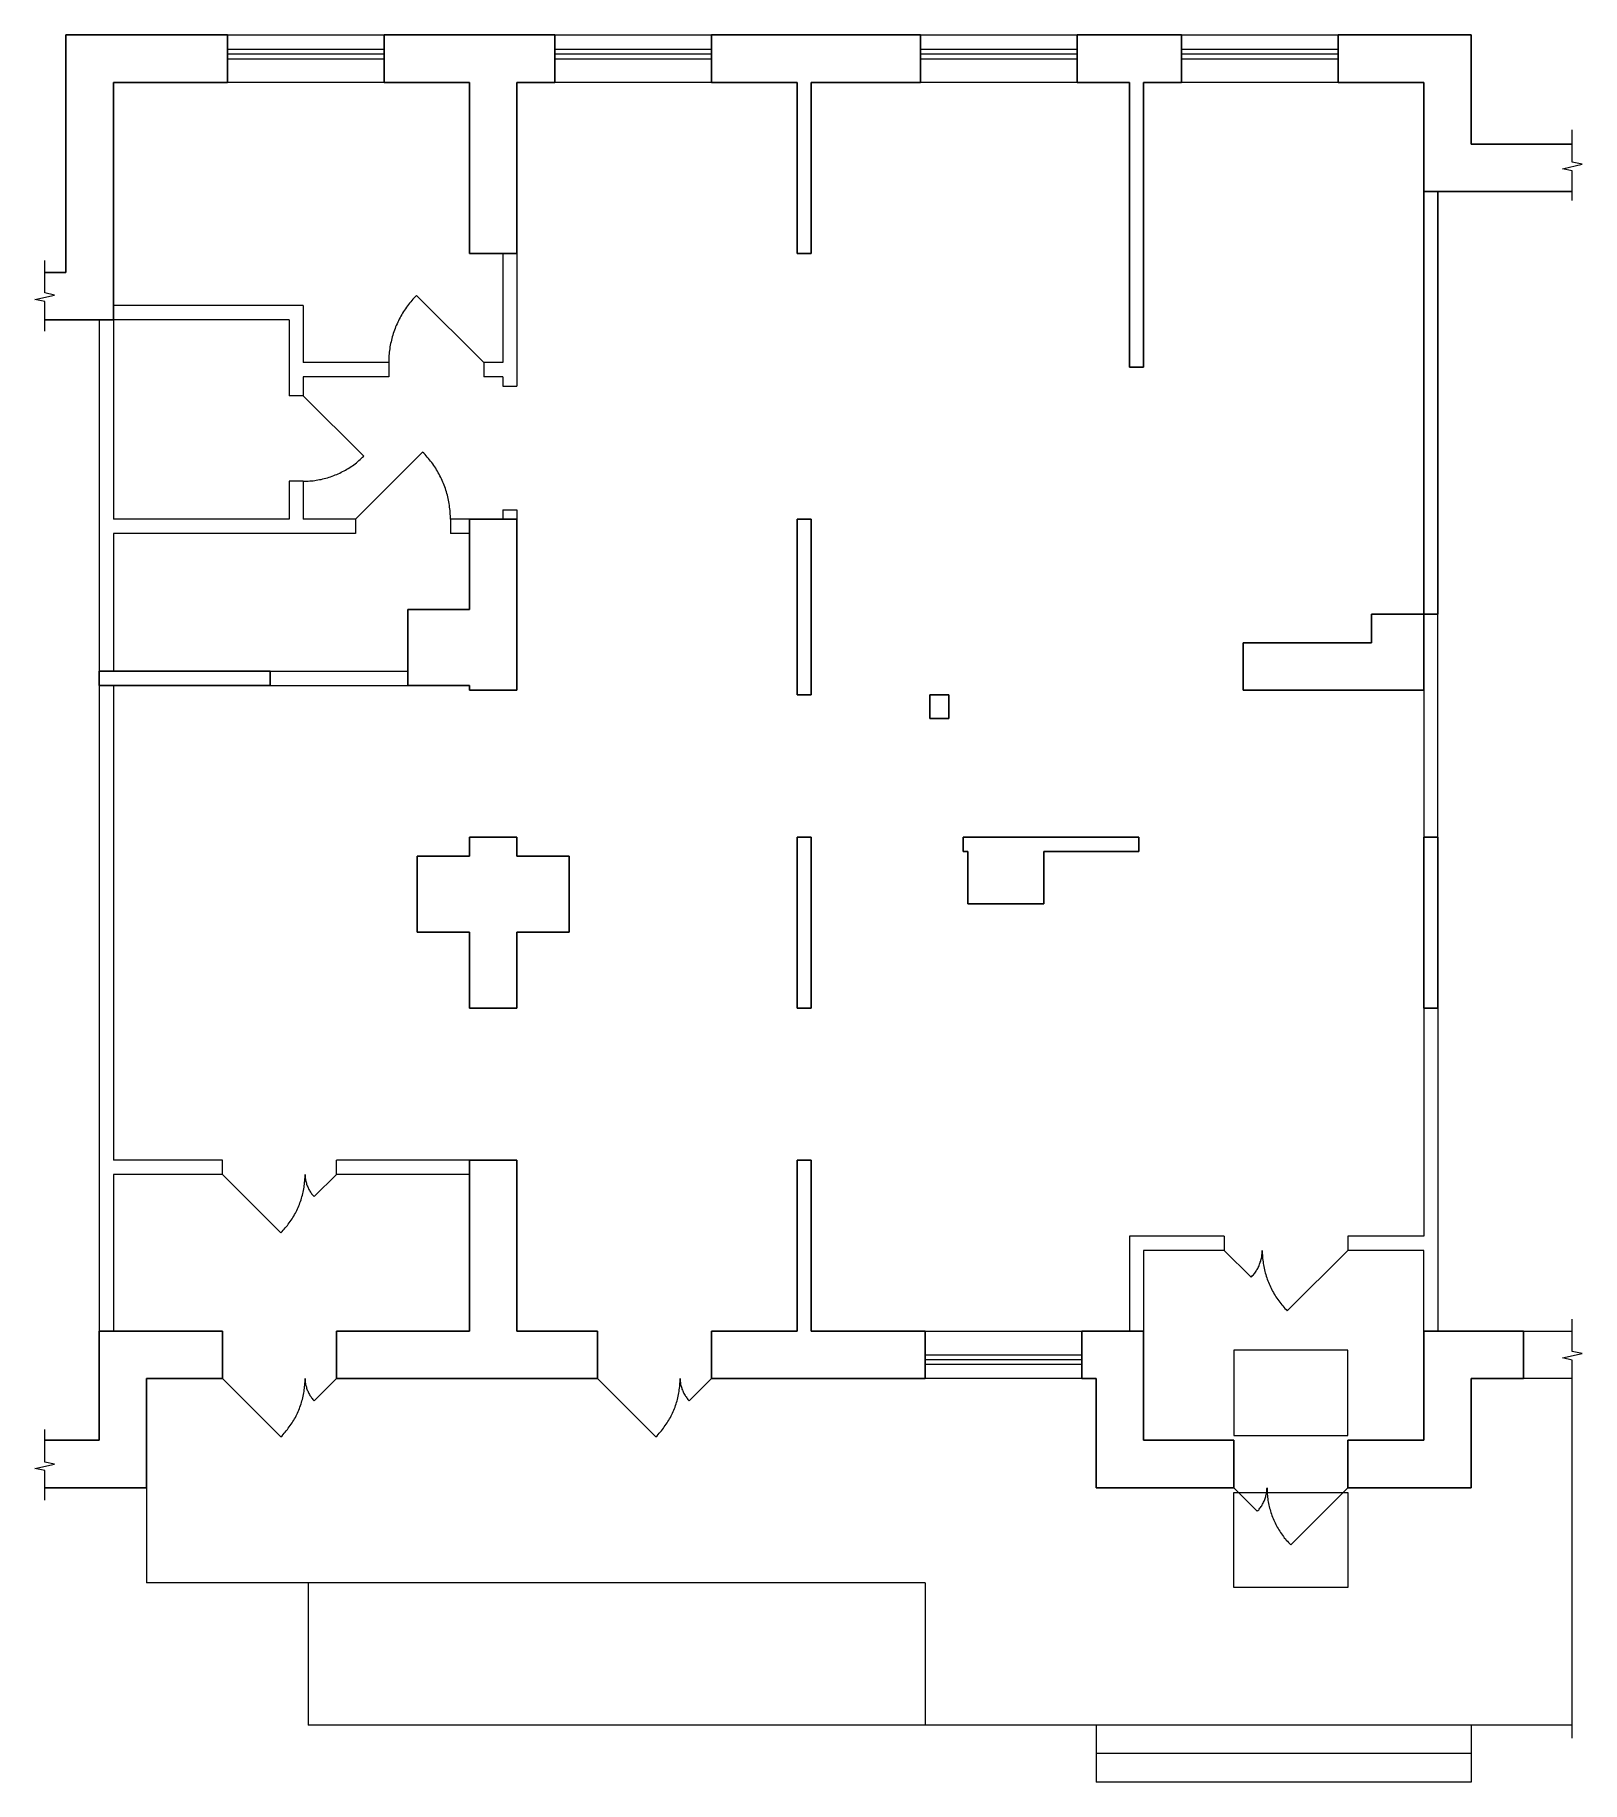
# Model space of a CAD drawing. Header units: metres. Extents: x 4.2 to 20.5, y 7.6 to 26.
import ezdxf

# ---------------------------------------------------------------- set-up
doc = ezdxf.new("R2010")
doc.units = ezdxf.units.M
doc.header["$MEASUREMENT"] = 0

msp = doc.modelspace()

# ---------------------------------------------------------------- linework, layer by layer
at = {"lineweight": 30}
for p, q in [((4.576, 26.023), (4.576, 23.523)), ((4.576, 26.023), (6.276, 26.023)), ((6.276, 26.023), (6.276, 25.523)), ((7.926, 26.023), (7.926, 25.523)), ((7.926, 26.023), (9.726, 26.023)), ((9.726, 26.023), (9.726, 25.523)), ((11.376, 26.023), (11.376, 25.523)), ((11.376, 26.023), (13.576, 26.023)), ((13.576, 26.023), (13.576, 25.523)), ((15.226, 26.023), (15.226, 25.523)), ((15.226, 26.023), (16.326, 26.023)), ((16.326, 26.023), (16.326, 25.523)), ((17.976, 26.023), (17.976, 25.523)), ((17.976, 26.023), (19.376, 26.023)), ((19.376, 26.023), (19.376, 24.873)), ((6.276, 25.523), (5.076, 25.523)), ((5.076, 23.023), (5.076, 25.523)), ((8.826, 25.523), (7.926, 25.523)), ((8.826, 25.523), (8.826, 23.723)), ((9.326, 25.523), (9.326, 23.723)), ((9.326, 25.523), (9.726, 25.523)), ((11.376, 25.523), (12.276, 25.523)), ((12.276, 25.523), (12.276, 23.723)), ((12.426, 25.523), (12.426, 23.723)), ((12.426, 25.523), (13.576, 25.523)), ((15.226, 25.523), (15.776, 25.523)), ((15.776, 25.523), (15.776, 22.523)), ((15.926, 25.523), (15.926, 22.523)), ((15.926, 25.523), (16.326, 25.523)), ((17.976, 25.523), (18.876, 25.523)), ((18.876, 25.523), (18.876, 24.373)), ((19.376, 24.873), (20.441, 24.873)), ((18.876, 24.373), (20.441, 24.373)), ((18.876, 19.923), (18.876, 24.373)), ((19.026, 19.923), (19.026, 24.373)), ((8.826, 23.723), (9.326, 23.723)), ((12.276, 23.723), (12.426, 23.723)), ((4.352, 23.523), (4.576, 23.523)), ((4.352, 23.023), (5.076, 23.023)), ((15.776, 22.523), (15.926, 22.523)), ((8.826, 20.923), (9.326, 20.923)), ((8.826, 20.923), (8.826, 19.973)), ((9.326, 20.923), (9.326, 19.123)), ((12.276, 20.923), (12.426, 20.923)), ((12.276, 20.923), (12.276, 19.073)), ((12.426, 20.923), (12.426, 19.073)), ((8.176, 19.973), (8.826, 19.973)), ((8.176, 19.973), (8.176, 19.173)), ((18.326, 19.923), (18.876, 19.923)), ((18.326, 19.923), (18.326, 19.623)), ((18.876, 19.923), (19.026, 19.923)), ((18.876, 19.923), (18.876, 19.123)), ((16.976, 19.623), (18.326, 19.623)), ((16.976, 19.623), (16.976, 19.123)), ((6.726, 19.323), (4.926, 19.323)), ((4.926, 19.323), (4.926, 19.173)), ((6.726, 19.323), (6.726, 19.173)), ((6.726, 19.173), (4.926, 19.173)), ((8.176, 19.173), (8.826, 19.173)), ((8.826, 19.173), (8.826, 19.123)), ((8.826, 19.123), (9.326, 19.123)), ((12.426, 19.073), (12.276, 19.073)), ((13.676, 19.073), (13.676, 18.823)), ((13.676, 19.073), (13.876, 19.073)), ((13.876, 19.073), (13.876, 18.823)), ((16.976, 19.123), (18.876, 19.123)), ((13.676, 18.823), (13.876, 18.823)), ((8.826, 17.573), (9.326, 17.573)), ((8.826, 17.573), (8.826, 17.373)), ((9.326, 17.573), (9.326, 17.373)), ((12.426, 17.573), (12.276, 17.573)), ((12.276, 17.573), (12.276, 15.773)), ((12.426, 17.573), (12.426, 15.773)), ((14.026, 17.573), (14.026, 17.423)), ((14.026, 17.573), (15.876, 17.573)), ((15.876, 17.573), (15.876, 17.423)), ((18.876, 15.773), (18.876, 17.573)), ((18.876, 17.573), (19.026, 17.573)), ((19.026, 15.773), (19.026, 17.573)), ((8.826, 17.373), (8.276, 17.373)), ((8.276, 17.373), (8.276, 16.573)), ((9.326, 17.373), (9.876, 17.373)), ((9.876, 17.373), (9.876, 16.573)), ((14.076, 17.423), (14.026, 17.423)), ((14.076, 17.423), (14.076, 16.873)), ((14.876, 17.423), (15.876, 17.423)), ((14.876, 17.423), (14.876, 16.873)), ((14.076, 16.873), (14.876, 16.873)), ((8.826, 16.573), (8.276, 16.573)), ((8.826, 16.573), (8.826, 15.773)), ((9.326, 16.573), (9.876, 16.573)), ((9.326, 16.573), (9.326, 15.773)), ((8.826, 15.773), (9.326, 15.773)), ((12.276, 15.773), (12.426, 15.773)), ((18.876, 15.773), (19.026, 15.773)), ((8.826, 14.173), (9.326, 14.173)), ((8.826, 14.173), (8.826, 12.373)), ((9.326, 14.173), (9.326, 12.373)), ((12.276, 14.173), (12.426, 14.173)), ((12.276, 14.173), (12.276, 12.373)), ((12.426, 14.173), (12.426, 12.373)), ((6.226, 12.373), (4.926, 12.373)), ((4.926, 12.373), (4.926, 11.223)), ((6.226, 12.373), (6.226, 11.873)), ((8.826, 12.373), (7.426, 12.373)), ((7.426, 12.373), (7.426, 11.873)), ((10.176, 12.373), (9.326, 12.373)), ((10.176, 12.373), (10.176, 11.873)), ((11.376, 12.373), (11.376, 11.873)), ((12.276, 12.373), (11.376, 12.373)), ((13.626, 12.373), (12.426, 12.373)), ((13.626, 12.373), (13.626, 11.873)), ((15.926, 12.373), (15.276, 12.373)), ((15.276, 12.373), (15.276, 11.873)), ((15.926, 12.373), (15.926, 11.223)), ((18.876, 12.373), (19.926, 12.373)), ((18.876, 12.373), (18.876, 11.223)), ((19.926, 12.373), (19.926, 11.873)), ((6.226, 11.873), (5.426, 11.873)), ((5.426, 11.873), (5.426, 10.723)), ((10.176, 11.873), (7.426, 11.873)), ((13.626, 11.873), (11.376, 11.873)), ((15.426, 11.873), (15.276, 11.873)), ((15.426, 11.873), (15.426, 10.723)), ((19.376, 11.873), (19.926, 11.873)), ((19.376, 10.723), (19.376, 11.873)), ((4.926, 11.223), (4.352, 11.223)), ((16.876, 11.223), (15.926, 11.223)), ((16.876, 11.223), (16.876, 10.723)), ((18.876, 11.223), (18.076, 11.223)), ((18.076, 11.223), (18.076, 10.723)), ((5.426, 10.723), (4.352, 10.723)), ((16.876, 10.723), (15.426, 10.723)), ((19.376, 10.723), (18.076, 10.723))]:
    msp.add_line(p, q, dxfattribs=at)
at = {"lineweight": 0}
for p, q in [((6.276, 26.023), (7.926, 26.023)), ((6.276, 25.523), (6.276, 26.023)), ((7.926, 26.023), (7.926, 25.523)), ((9.726, 26.023), (11.376, 26.023)), ((9.726, 25.523), (9.726, 26.023)), ((11.376, 26.023), (11.376, 25.523)), ((13.576, 26.023), (15.226, 26.023)), ((13.576, 25.523), (13.576, 26.023)), ((15.226, 26.023), (15.226, 25.523)), ((16.326, 26.023), (17.976, 26.023)), ((16.326, 25.523), (16.326, 26.023)), ((17.976, 26.023), (17.976, 25.523)), ((6.276, 25.873), (7.926, 25.873)), ((6.276, 25.823), (7.926, 25.823)), ((6.276, 25.773), (7.926, 25.773)), ((9.726, 25.873), (11.376, 25.873)), ((9.726, 25.823), (11.376, 25.823)), ((9.726, 25.773), (11.376, 25.773)), ((13.576, 25.873), (15.226, 25.873)), ((13.576, 25.823), (15.226, 25.823)), ((13.576, 25.773), (15.226, 25.773)), ((16.326, 25.873), (17.976, 25.873)), ((16.326, 25.823), (17.976, 25.823)), ((16.326, 25.773), (17.976, 25.773)), ((7.926, 25.523), (6.276, 25.523)), ((11.376, 25.523), (9.726, 25.523)), ((15.226, 25.523), (13.576, 25.523)), ((17.976, 25.523), (16.326, 25.523)), ((20.441, 24.683), (20.441, 25.025)), ((20.338, 24.615), (20.544, 24.661)), ((20.544, 24.661), (20.441, 24.683)), ((20.441, 24.593), (20.338, 24.615)), ((20.441, 24.28), (20.441, 24.593)), ((4.352, 23.306), (4.352, 23.648)), ((4.25, 23.238), (4.455, 23.283)), ((4.352, 23.215), (4.25, 23.238)), ((4.455, 23.283), (4.352, 23.306)), ((4.352, 22.903), (4.352, 23.215)), ((13.626, 12.373), (15.276, 12.373)), ((13.626, 11.873), (13.626, 12.373)), ((15.276, 12.373), (15.276, 11.873)), ((19.926, 11.873), (19.926, 12.373)), ((19.926, 12.373), (20.441, 12.373)), ((20.441, 12.159), (20.441, 12.5)), ((20.544, 12.136), (20.441, 12.159)), ((13.626, 12.123), (15.276, 12.123)), ((13.626, 12.073), (15.276, 12.073)), ((13.626, 12.023), (15.276, 12.023)), ((20.338, 12.091), (20.544, 12.136)), ((20.441, 12.068), (20.338, 12.091)), ((20.441, 8.086), (20.441, 12.068)), ((15.276, 11.873), (13.626, 11.873)), ((20.441, 11.873), (19.926, 11.873)), ((4.352, 10.994), (4.352, 11.336)), ((4.25, 10.926), (4.455, 10.972)), ((4.352, 10.903), (4.25, 10.926)), ((4.455, 10.972), (4.352, 10.994)), ((4.352, 10.591), (4.352, 10.903))]:
    msp.add_line(p, q, dxfattribs=at)
at = {"lineweight": 13}
for p, q in [((9.176, 23.723), (9.176, 22.573)), ((9.326, 23.723), (9.326, 22.323)), ((4.926, 23.023), (4.926, 19.323)), ((5.076, 23.023), (5.076, 20.923)), ((9.176, 22.423), (9.176, 22.323)), ((9.176, 21.023), (9.176, 20.923)), ((9.326, 21.023), (9.326, 20.923)), ((5.076, 20.773), (5.076, 19.323)), ((19.026, 17.573), (19.026, 19.923)), ((4.926, 19.173), (4.926, 12.373)), ((5.076, 19.173), (5.076, 14.173)), ((18.876, 19.123), (18.876, 17.573)), ((18.876, 15.773), (18.876, 13.373)), ((19.026, 15.773), (19.026, 12.373)), ((5.076, 14.023), (5.076, 12.373)), ((15.776, 13.373), (15.776, 12.373)), ((16.776, 13.373), (15.776, 13.373)), ((16.776, 13.373), (16.776, 13.223)), ((18.876, 13.373), (18.076, 13.373)), ((18.076, 13.373), (18.076, 13.223)), ((15.926, 13.223), (15.926, 12.373)), ((16.776, 13.223), (15.926, 13.223)), ((18.876, 13.223), (18.076, 13.223)), ((18.876, 12.373), (18.876, 13.223)), ((5.426, 10.723), (5.426, 9.723)), ((13.626, 9.723), (5.426, 9.723)), ((7.126, 9.723), (7.126, 8.223)), ((13.626, 9.723), (13.626, 8.223)), ((20.441, 8.223), (7.126, 8.223))]:
    msp.add_line(p, q, dxfattribs=at)
at = {"color": 7, "linetype": 'Continuous', "lineweight": 0}
for p, q in [((8.184, 23.185), (8.173, 23.17)), ((8.195, 23.199), (8.184, 23.185)), ((8.207, 23.213), (8.195, 23.199)), ((8.219, 23.227), (8.207, 23.213)), ((8.231, 23.241), (8.219, 23.227)), ((8.243, 23.254), (8.231, 23.241)), ((8.256, 23.267), (8.243, 23.254)), ((8.269, 23.28), (8.256, 23.267)), ((8.078, 23.014), (8.07, 22.998)), ((8.086, 23.031), (8.078, 23.014)), ((8.095, 23.047), (8.086, 23.031)), ((8.104, 23.063), (8.095, 23.047)), ((8.113, 23.079), (8.104, 23.063)), ((8.122, 23.094), (8.113, 23.079)), ((8.132, 23.11), (8.122, 23.094)), ((8.142, 23.125), (8.132, 23.11)), ((8.152, 23.14), (8.142, 23.125)), ((8.162, 23.155), (8.152, 23.14)), ((8.173, 23.17), (8.162, 23.155)), ((8.008, 22.826), (8.004, 22.809)), ((8.013, 22.844), (8.008, 22.826)), ((8.018, 22.861), (8.013, 22.844)), ((8.023, 22.879), (8.018, 22.861)), ((8.029, 22.896), (8.023, 22.879)), ((8.035, 22.913), (8.029, 22.896)), ((8.042, 22.931), (8.035, 22.913)), ((8.048, 22.948), (8.042, 22.931)), ((8.055, 22.964), (8.048, 22.948)), ((8.063, 22.981), (8.055, 22.964)), ((8.07, 22.998), (8.063, 22.981)), ((7.978, 22.646), (7.977, 22.628)), ((7.98, 22.665), (7.978, 22.646)), ((7.982, 22.683), (7.98, 22.665)), ((7.984, 22.701), (7.982, 22.683)), ((7.986, 22.719), (7.984, 22.701)), ((7.989, 22.737), (7.986, 22.719)), ((7.992, 22.755), (7.989, 22.737)), ((7.996, 22.773), (7.992, 22.755)), ((8, 22.791), (7.996, 22.773)), ((8.004, 22.809), (8, 22.791)), ((7.977, 22.628), (7.976, 22.61)), ((7.976, 22.61), (7.976, 22.592)), ((7.976, 22.592), (7.976, 22.573)), ((7.635, 21.518), (7.648, 21.529)), ((7.648, 21.529), (7.661, 21.54)), ((7.661, 21.54), (7.674, 21.551)), ((7.674, 21.551), (7.687, 21.563)), ((7.687, 21.563), (7.7, 21.575)), ((7.7, 21.575), (7.712, 21.587)), ((8.346, 21.617), (8.333, 21.63)), ((8.358, 21.604), (8.346, 21.617)), ((8.37, 21.591), (8.358, 21.604)), ((8.382, 21.577), (8.37, 21.591)), ((8.394, 21.563), (8.382, 21.577)), ((8.406, 21.549), (8.394, 21.563)), ((8.417, 21.535), (8.406, 21.549)), ((8.428, 21.52), (8.417, 21.535)), ((7.264, 21.343), (7.281, 21.347)), ((7.281, 21.347), (7.297, 21.351)), ((7.297, 21.351), (7.314, 21.356)), ((7.314, 21.356), (7.331, 21.36)), ((7.331, 21.36), (7.347, 21.365)), ((7.347, 21.365), (7.364, 21.371)), ((7.364, 21.371), (7.38, 21.376)), ((7.38, 21.376), (7.396, 21.382)), ((7.396, 21.382), (7.412, 21.389)), ((7.412, 21.389), (7.428, 21.395)), ((7.428, 21.395), (7.444, 21.402)), ((7.444, 21.402), (7.459, 21.409)), ((7.459, 21.409), (7.475, 21.417)), ((7.475, 21.417), (7.49, 21.425)), ((7.49, 21.425), (7.506, 21.433)), ((7.506, 21.433), (7.521, 21.441)), ((7.521, 21.441), (7.536, 21.45)), ((7.536, 21.45), (7.55, 21.459)), ((7.55, 21.459), (7.565, 21.468)), ((7.565, 21.468), (7.579, 21.477)), ((7.579, 21.477), (7.593, 21.487)), ((7.593, 21.487), (7.607, 21.497)), ((7.607, 21.497), (7.621, 21.508)), ((7.621, 21.508), (7.635, 21.518)), ((8.439, 21.505), (8.428, 21.52)), ((8.449, 21.49), (8.439, 21.505)), ((8.46, 21.475), (8.449, 21.49)), ((8.47, 21.46), (8.46, 21.475)), ((8.479, 21.444), (8.47, 21.46)), ((8.489, 21.429), (8.479, 21.444)), ((8.498, 21.413), (8.489, 21.429)), ((8.506, 21.397), (8.498, 21.413)), ((8.515, 21.381), (8.506, 21.397)), ((8.523, 21.364), (8.515, 21.381)), ((8.531, 21.348), (8.523, 21.364)), ((8.539, 21.331), (8.531, 21.348)), ((7.076, 21.323), (7.093, 21.324)), ((7.093, 21.324), (7.11, 21.324)), ((7.11, 21.324), (7.127, 21.325)), ((7.127, 21.325), (7.145, 21.326)), ((7.145, 21.326), (7.162, 21.327)), ((7.162, 21.327), (7.179, 21.329)), ((7.179, 21.329), (7.196, 21.331)), ((7.196, 21.331), (7.213, 21.334)), ((7.213, 21.334), (7.23, 21.337)), ((7.23, 21.337), (7.247, 21.34)), ((7.247, 21.34), (7.264, 21.343)), ((8.546, 21.314), (8.539, 21.331)), ((8.553, 21.298), (8.546, 21.314)), ((8.56, 21.281), (8.553, 21.298)), ((8.566, 21.263), (8.56, 21.281)), ((8.572, 21.246), (8.566, 21.263)), ((8.578, 21.229), (8.572, 21.246)), ((8.583, 21.211), (8.578, 21.229)), ((8.588, 21.194), (8.583, 21.211)), ((8.593, 21.176), (8.588, 21.194)), ((8.598, 21.159), (8.593, 21.176)), ((8.602, 21.141), (8.598, 21.159)), ((8.606, 21.123), (8.602, 21.141)), ((8.609, 21.105), (8.606, 21.123)), ((8.612, 21.087), (8.609, 21.105)), ((8.615, 21.069), (8.612, 21.087)), ((8.617, 21.051), (8.615, 21.069)), ((8.62, 21.033), (8.617, 21.051)), ((8.621, 21.015), (8.62, 21.033)), ((8.623, 20.996), (8.621, 21.015)), ((8.624, 20.978), (8.623, 20.996)), ((8.625, 20.96), (8.624, 20.978)), ((8.625, 20.942), (8.625, 20.96)), ((8.626, 20.923), (8.625, 20.942)), ((7.093, 13.972), (7.094, 13.989)), ((7.094, 14.023), (7.095, 14.013)), ((7.094, 14.006), (7.094, 14.023)), ((7.094, 13.989), (7.094, 14.006)), ((7.095, 14.013), (7.095, 14.003)), ((7.095, 14.003), (7.096, 13.992)), ((7.096, 13.992), (7.097, 13.982)), ((7.062, 13.788), (7.066, 13.804)), ((7.066, 13.804), (7.07, 13.821)), ((7.07, 13.821), (7.074, 13.837)), ((7.074, 13.837), (7.078, 13.854)), ((7.078, 13.854), (7.081, 13.871)), ((7.081, 13.871), (7.084, 13.887)), ((7.084, 13.887), (7.086, 13.904)), ((7.086, 13.904), (7.088, 13.921)), ((7.088, 13.921), (7.09, 13.938)), ((7.09, 13.938), (7.092, 13.955)), ((7.092, 13.955), (7.093, 13.972)), ((7.097, 13.982), (7.098, 13.972)), ((7.098, 13.972), (7.1, 13.961)), ((7.1, 13.961), (7.102, 13.951)), ((7.102, 13.951), (7.105, 13.941)), ((7.105, 13.941), (7.108, 13.931)), ((7.108, 13.931), (7.111, 13.921)), ((7.111, 13.921), (7.114, 13.911)), ((7.114, 13.911), (7.118, 13.901)), ((7.118, 13.901), (7.122, 13.892)), ((7.122, 13.892), (7.126, 13.882)), ((7.126, 13.882), (7.13, 13.873)), ((7.13, 13.873), (7.135, 13.864)), ((7.135, 13.864), (7.141, 13.855)), ((7.141, 13.855), (7.146, 13.846)), ((7.146, 13.846), (7.152, 13.837)), ((7.152, 13.837), (7.158, 13.829)), ((7.158, 13.829), (7.164, 13.82)), ((7.164, 13.82), (7.17, 13.812)), ((7.17, 13.812), (7.177, 13.804)), ((7.177, 13.804), (7.184, 13.797)), ((6.992, 13.614), (7, 13.629)), ((7, 13.629), (7.007, 13.644)), ((7.007, 13.644), (7.015, 13.66)), ((7.015, 13.66), (7.022, 13.675)), ((7.022, 13.675), (7.028, 13.691)), ((7.028, 13.691), (7.035, 13.707)), ((7.035, 13.707), (7.041, 13.723)), ((7.041, 13.723), (7.046, 13.739)), ((7.046, 13.739), (7.052, 13.755)), ((7.052, 13.755), (7.057, 13.771)), ((7.057, 13.771), (7.062, 13.788)), ((7.184, 13.797), (7.191, 13.789)), ((6.852, 13.421), (6.864, 13.434)), ((6.864, 13.434), (6.875, 13.446)), ((6.875, 13.446), (6.886, 13.459)), ((6.886, 13.459), (6.897, 13.472)), ((6.897, 13.472), (6.908, 13.485)), ((6.908, 13.485), (6.918, 13.499)), ((6.918, 13.499), (6.928, 13.513)), ((6.928, 13.513), (6.938, 13.527)), ((6.938, 13.527), (6.948, 13.541)), ((6.948, 13.541), (6.957, 13.555)), ((6.957, 13.555), (6.966, 13.569)), ((6.966, 13.569), (6.975, 13.584)), ((6.975, 13.584), (6.984, 13.599)), ((6.984, 13.599), (6.992, 13.614)), ((6.84, 13.409), (6.852, 13.421)), ((17.138, 13.054), (17.143, 13.065)), ((17.143, 13.065), (17.147, 13.076)), ((17.147, 13.076), (17.151, 13.087)), ((17.151, 13.087), (17.155, 13.098)), ((17.155, 13.098), (17.159, 13.109)), ((17.159, 13.109), (17.162, 13.12)), ((17.162, 13.12), (17.165, 13.131)), ((17.165, 13.131), (17.167, 13.142)), ((17.167, 13.142), (17.17, 13.154)), ((17.17, 13.154), (17.171, 13.165)), ((17.171, 13.165), (17.173, 13.177)), ((17.173, 13.177), (17.174, 13.188)), ((17.174, 13.188), (17.175, 13.2)), ((17.175, 13.212), (17.176, 13.223)), ((17.175, 13.2), (17.175, 13.212)), ((17.176, 13.223), (17.176, 13.206)), ((17.176, 13.206), (17.176, 13.189)), ((17.176, 13.189), (17.177, 13.172)), ((17.177, 13.172), (17.178, 13.154)), ((17.178, 13.154), (17.18, 13.137)), ((17.18, 13.137), (17.182, 13.12)), ((17.182, 13.12), (17.184, 13.103)), ((17.184, 13.103), (17.186, 13.086)), ((17.186, 13.086), (17.189, 13.069)), ((17.189, 13.069), (17.192, 13.052)), ((18.076, 13.223), (17.439, 12.587)), ((17.058, 12.94), (17.067, 12.949)), ((17.067, 12.949), (17.074, 12.957)), ((17.074, 12.957), (17.082, 12.966)), ((17.082, 12.966), (17.089, 12.975)), ((17.089, 12.975), (17.096, 12.984)), ((17.096, 12.984), (17.103, 12.994)), ((17.103, 12.994), (17.11, 13.004)), ((17.11, 13.004), (17.116, 13.013)), ((17.116, 13.013), (17.122, 13.023)), ((17.122, 13.023), (17.128, 13.033)), ((17.128, 13.033), (17.133, 13.044)), ((17.133, 13.044), (17.138, 13.054)), ((17.192, 13.052), (17.196, 13.035)), ((17.196, 13.035), (17.199, 13.018)), ((17.199, 13.018), (17.203, 13.002)), ((17.203, 13.002), (17.208, 12.985)), ((17.208, 12.985), (17.213, 12.968)), ((17.213, 12.968), (17.218, 12.952)), ((17.218, 12.952), (17.223, 12.935)), ((17.223, 12.935), (17.229, 12.919)), ((17.229, 12.919), (17.235, 12.903)), ((17.235, 12.903), (17.241, 12.887)), ((17.241, 12.887), (17.247, 12.871)), ((17.247, 12.871), (17.254, 12.855)), ((17.254, 12.855), (17.262, 12.84)), ((17.262, 12.84), (17.269, 12.824)), ((17.269, 12.824), (17.277, 12.809)), ((17.277, 12.809), (17.285, 12.793)), ((17.285, 12.793), (17.293, 12.778)), ((17.293, 12.778), (17.302, 12.763)), ((17.302, 12.763), (17.311, 12.749)), ((17.311, 12.749), (17.32, 12.734)), ((17.32, 12.734), (17.33, 12.72)), ((17.33, 12.72), (17.339, 12.706)), ((17.339, 12.706), (17.35, 12.692)), ((17.35, 12.692), (17.36, 12.678)), ((17.36, 12.678), (17.37, 12.664)), ((17.37, 12.664), (17.381, 12.651)), ((17.381, 12.651), (17.392, 12.638)), ((17.392, 12.638), (17.404, 12.625)), ((17.404, 12.625), (17.415, 12.612)), ((17.415, 12.612), (17.427, 12.599)), ((17.427, 12.599), (17.439, 12.587)), ((18.076, 12.173), (16.876, 12.173)), ((16.876, 12.173), (16.876, 11.273)), ((18.076, 11.273), (18.076, 12.173)), ((7.088, 11.771), (7.09, 11.788)), ((7.09, 11.788), (7.092, 11.805)), ((7.092, 11.805), (7.093, 11.822)), ((7.093, 11.822), (7.094, 11.839)), ((7.094, 11.873), (7.095, 11.863)), ((7.094, 11.856), (7.094, 11.873)), ((7.094, 11.839), (7.094, 11.856)), ((7.095, 11.863), (7.095, 11.853)), ((7.095, 11.853), (7.096, 11.842)), ((7.096, 11.842), (7.097, 11.832)), ((7.097, 11.832), (7.098, 11.822)), ((7.098, 11.822), (7.1, 11.811)), ((7.1, 11.811), (7.102, 11.801)), ((7.102, 11.801), (7.105, 11.791)), ((7.105, 11.791), (7.108, 11.781)), ((7.108, 11.781), (7.111, 11.771)), ((11.038, 11.771), (11.04, 11.788)), ((11.04, 11.788), (11.042, 11.805)), ((11.042, 11.805), (11.043, 11.822)), ((11.043, 11.822), (11.044, 11.839)), ((11.044, 11.873), (11.045, 11.863)), ((11.044, 11.856), (11.044, 11.873)), ((11.044, 11.839), (11.044, 11.856)), ((11.045, 11.863), (11.045, 11.853)), ((11.045, 11.853), (11.046, 11.842)), ((11.046, 11.842), (11.047, 11.832)), ((11.047, 11.832), (11.048, 11.822)), ((11.048, 11.822), (11.05, 11.811)), ((11.05, 11.811), (11.052, 11.801)), ((11.052, 11.801), (11.055, 11.791)), ((11.055, 11.791), (11.058, 11.781)), ((11.058, 11.781), (11.061, 11.771)), ((7.046, 11.589), (7.052, 11.605)), ((7.052, 11.605), (7.057, 11.621)), ((7.057, 11.621), (7.062, 11.638)), ((7.062, 11.638), (7.066, 11.654)), ((7.066, 11.654), (7.07, 11.671)), ((7.07, 11.671), (7.074, 11.687)), ((7.074, 11.687), (7.078, 11.704)), ((7.078, 11.704), (7.081, 11.721)), ((7.081, 11.721), (7.084, 11.737)), ((7.084, 11.737), (7.086, 11.754)), ((7.086, 11.754), (7.088, 11.771)), ((7.111, 11.771), (7.114, 11.761)), ((7.114, 11.761), (7.118, 11.751)), ((7.118, 11.751), (7.122, 11.742)), ((7.122, 11.742), (7.126, 11.732)), ((7.126, 11.732), (7.13, 11.723)), ((7.13, 11.723), (7.135, 11.714)), ((7.135, 11.714), (7.141, 11.705)), ((7.141, 11.705), (7.146, 11.696)), ((7.146, 11.696), (7.152, 11.687)), ((7.152, 11.687), (7.158, 11.679)), ((7.158, 11.679), (7.164, 11.67)), ((7.164, 11.67), (7.17, 11.662)), ((7.17, 11.662), (7.177, 11.654)), ((7.177, 11.654), (7.184, 11.647)), ((7.184, 11.647), (7.191, 11.639)), ((10.996, 11.589), (11.002, 11.605)), ((11.002, 11.605), (11.007, 11.621)), ((11.007, 11.621), (11.012, 11.638)), ((11.012, 11.638), (11.016, 11.654)), ((11.016, 11.654), (11.02, 11.671)), ((11.02, 11.671), (11.024, 11.687)), ((11.024, 11.687), (11.028, 11.704)), ((11.028, 11.704), (11.031, 11.721)), ((11.031, 11.721), (11.034, 11.737)), ((11.034, 11.737), (11.036, 11.754)), ((11.036, 11.754), (11.038, 11.771)), ((11.061, 11.771), (11.064, 11.761)), ((11.064, 11.761), (11.068, 11.751)), ((11.068, 11.751), (11.072, 11.742)), ((11.072, 11.742), (11.076, 11.732)), ((11.076, 11.732), (11.08, 11.723)), ((11.08, 11.723), (11.085, 11.714)), ((11.085, 11.714), (11.091, 11.705)), ((11.091, 11.705), (11.096, 11.696)), ((11.096, 11.696), (11.102, 11.687)), ((11.102, 11.687), (11.108, 11.679)), ((11.108, 11.679), (11.114, 11.67)), ((11.114, 11.67), (11.12, 11.662)), ((11.12, 11.662), (11.127, 11.654)), ((11.127, 11.654), (11.134, 11.647)), ((11.134, 11.647), (11.141, 11.639)), ((6.957, 11.405), (6.966, 11.419)), ((6.966, 11.419), (6.975, 11.434)), ((6.975, 11.434), (6.984, 11.449)), ((6.984, 11.449), (6.992, 11.464)), ((6.992, 11.464), (7, 11.479)), ((7, 11.479), (7.007, 11.494)), ((7.007, 11.494), (7.015, 11.51)), ((7.015, 11.51), (7.022, 11.525)), ((7.022, 11.525), (7.028, 11.541)), ((7.028, 11.541), (7.035, 11.557)), ((7.035, 11.557), (7.041, 11.573)), ((7.041, 11.573), (7.046, 11.589)), ((10.907, 11.405), (10.916, 11.419)), ((10.916, 11.419), (10.925, 11.434)), ((10.925, 11.434), (10.934, 11.449)), ((10.934, 11.449), (10.942, 11.464)), ((10.942, 11.464), (10.95, 11.479)), ((10.95, 11.479), (10.957, 11.494)), ((10.957, 11.494), (10.965, 11.51)), ((10.965, 11.51), (10.972, 11.525)), ((10.972, 11.525), (10.978, 11.541)), ((10.978, 11.541), (10.985, 11.557)), ((10.985, 11.557), (10.991, 11.573)), ((10.991, 11.573), (10.996, 11.589)), ((6.84, 11.259), (6.852, 11.271)), ((6.852, 11.271), (6.864, 11.284)), ((6.864, 11.284), (6.875, 11.296)), ((6.875, 11.296), (6.886, 11.309)), ((6.886, 11.309), (6.897, 11.322)), ((6.897, 11.322), (6.908, 11.335)), ((6.908, 11.335), (6.918, 11.349)), ((6.918, 11.349), (6.928, 11.363)), ((6.928, 11.363), (6.938, 11.377)), ((6.938, 11.377), (6.948, 11.391)), ((6.948, 11.391), (6.957, 11.405)), ((10.79, 11.259), (10.802, 11.271)), ((10.802, 11.271), (10.814, 11.284)), ((10.814, 11.284), (10.825, 11.296)), ((10.825, 11.296), (10.836, 11.309)), ((10.836, 11.309), (10.847, 11.322)), ((10.847, 11.322), (10.858, 11.335)), ((10.858, 11.335), (10.868, 11.349)), ((10.868, 11.349), (10.878, 11.363)), ((10.878, 11.363), (10.888, 11.377)), ((10.888, 11.377), (10.898, 11.391)), ((10.898, 11.391), (10.907, 11.405)), ((16.876, 11.273), (18.076, 11.273)), ((16.876, 10.673), (18.076, 10.673)), ((16.876, 9.673), (16.876, 10.673)), ((17.222, 10.671), (17.223, 10.681)), ((17.223, 10.681), (17.224, 10.692)), ((17.224, 10.692), (17.225, 10.702)), ((17.225, 10.713), (17.226, 10.723)), ((17.225, 10.702), (17.225, 10.713)), ((17.226, 10.723), (17.226, 10.707)), ((17.226, 10.707), (17.226, 10.69)), ((17.226, 10.69), (17.227, 10.673)), ((17.227, 10.673), (17.228, 10.657)), ((18.076, 10.673), (18.076, 9.673)), ((17.13, 10.483), (17.138, 10.491)), ((17.138, 10.491), (17.144, 10.499)), ((17.144, 10.499), (17.151, 10.507)), ((17.151, 10.507), (17.158, 10.516)), ((17.158, 10.516), (17.164, 10.525)), ((17.164, 10.525), (17.17, 10.533)), ((17.17, 10.533), (17.175, 10.542)), ((17.175, 10.542), (17.18, 10.551)), ((17.18, 10.551), (17.186, 10.561)), ((17.186, 10.561), (17.19, 10.57)), ((17.19, 10.57), (17.195, 10.58)), ((17.195, 10.58), (17.199, 10.589)), ((17.199, 10.589), (17.203, 10.599)), ((17.203, 10.599), (17.206, 10.609)), ((17.206, 10.609), (17.21, 10.619)), ((17.21, 10.619), (17.213, 10.629)), ((17.213, 10.629), (17.215, 10.64)), ((17.215, 10.64), (17.218, 10.65)), ((17.218, 10.65), (17.22, 10.66)), ((17.22, 10.66), (17.222, 10.671)), ((17.228, 10.657), (17.23, 10.64)), ((17.23, 10.64), (17.232, 10.623)), ((17.232, 10.623), (17.234, 10.607)), ((17.234, 10.607), (17.236, 10.59)), ((17.236, 10.59), (17.239, 10.574)), ((17.239, 10.574), (17.242, 10.558)), ((17.242, 10.558), (17.245, 10.541)), ((17.245, 10.541), (17.249, 10.525)), ((17.249, 10.525), (17.253, 10.509)), ((17.253, 10.509), (17.258, 10.493)), ((17.258, 10.493), (17.262, 10.477)), ((17.123, 10.476), (17.13, 10.483)), ((17.262, 10.477), (17.267, 10.461)), ((17.267, 10.461), (17.273, 10.445)), ((17.273, 10.445), (17.278, 10.429)), ((17.278, 10.429), (17.284, 10.414)), ((17.284, 10.414), (17.29, 10.398)), ((17.29, 10.398), (17.297, 10.383)), ((17.297, 10.383), (17.304, 10.367)), ((17.304, 10.367), (17.311, 10.352)), ((17.311, 10.352), (17.318, 10.337)), ((17.318, 10.337), (17.326, 10.323)), ((17.326, 10.323), (17.334, 10.308)), ((17.334, 10.308), (17.342, 10.294)), ((17.342, 10.294), (17.351, 10.279)), ((17.351, 10.279), (17.36, 10.265)), ((17.36, 10.265), (17.369, 10.251)), ((17.369, 10.251), (17.378, 10.237)), ((17.378, 10.237), (17.388, 10.224)), ((17.388, 10.224), (17.398, 10.21)), ((17.398, 10.21), (17.408, 10.197)), ((17.408, 10.197), (17.419, 10.184)), ((17.419, 10.184), (17.429, 10.171)), ((17.429, 10.171), (17.44, 10.159)), ((17.44, 10.159), (17.451, 10.146)), ((17.451, 10.146), (17.463, 10.134)), ((17.463, 10.134), (17.475, 10.122)), ((18.076, 9.673), (16.876, 9.673)), ((19.376, 7.923), (15.426, 7.923))]:
    msp.add_line(p, q, dxfattribs=at)
at = {"color": 7, "linetype": 'Continuous', "lineweight": 13}
for p, q in [((8.976, 22.573), (8.269, 23.28)), ((7.076, 23.173), (5.076, 23.173)), ((6.926, 23.023), (5.076, 23.023)), ((6.926, 23.023), (6.926, 22.223)), ((7.076, 23.173), (7.076, 22.573)), ((7.976, 22.573), (7.076, 22.573)), ((7.976, 22.573), (7.976, 22.423)), ((9.176, 22.573), (8.976, 22.573)), ((8.976, 22.573), (8.976, 22.423)), ((7.076, 22.423), (7.076, 22.223)), ((7.976, 22.423), (7.076, 22.423)), ((9.176, 22.423), (8.976, 22.423)), ((9.176, 22.323), (9.326, 22.323)), ((7.076, 22.223), (6.926, 22.223)), ((7.076, 22.223), (7.712, 21.587)), ((7.626, 20.923), (8.333, 21.63)), ((7.076, 21.323), (6.926, 21.323)), ((6.926, 21.323), (6.926, 20.923)), ((7.076, 21.323), (7.076, 20.923)), ((9.176, 21.023), (9.326, 21.023)), ((6.926, 20.923), (5.076, 20.923)), ((7.626, 20.923), (7.076, 20.923)), ((7.626, 20.923), (7.626, 20.773)), ((8.826, 20.923), (8.626, 20.923)), ((8.626, 20.923), (8.626, 20.773)), ((7.626, 20.773), (5.076, 20.773)), ((8.826, 20.773), (8.626, 20.773)), ((6.726, 19.323), (8.176, 19.323)), ((6.726, 19.173), (8.176, 19.173)), ((6.226, 14.173), (5.076, 14.173)), ((6.226, 14.023), (6.226, 14.173)), ((8.826, 14.173), (7.426, 14.173)), ((7.426, 14.023), (7.426, 14.173)), ((6.226, 14.023), (5.076, 14.023)), ((6.226, 14.023), (6.84, 13.409)), ((7.426, 14.023), (7.191, 13.789)), ((8.826, 14.023), (7.426, 14.023)), ((16.776, 13.223), (17.058, 12.94)), ((6.226, 11.873), (6.84, 11.259)), ((7.426, 11.873), (7.191, 11.639)), ((10.176, 11.873), (10.79, 11.259)), ((11.376, 11.873), (11.141, 11.639)), ((16.876, 10.723), (17.123, 10.476)), ((18.076, 10.723), (17.475, 10.122)), ((15.426, 8.223), (15.426, 7.623)), ((19.376, 8.223), (19.376, 7.623)), ((19.376, 7.623), (15.426, 7.623))]:
    msp.add_line(p, q, dxfattribs=at)

doc.saveas('drawing.dxf')
